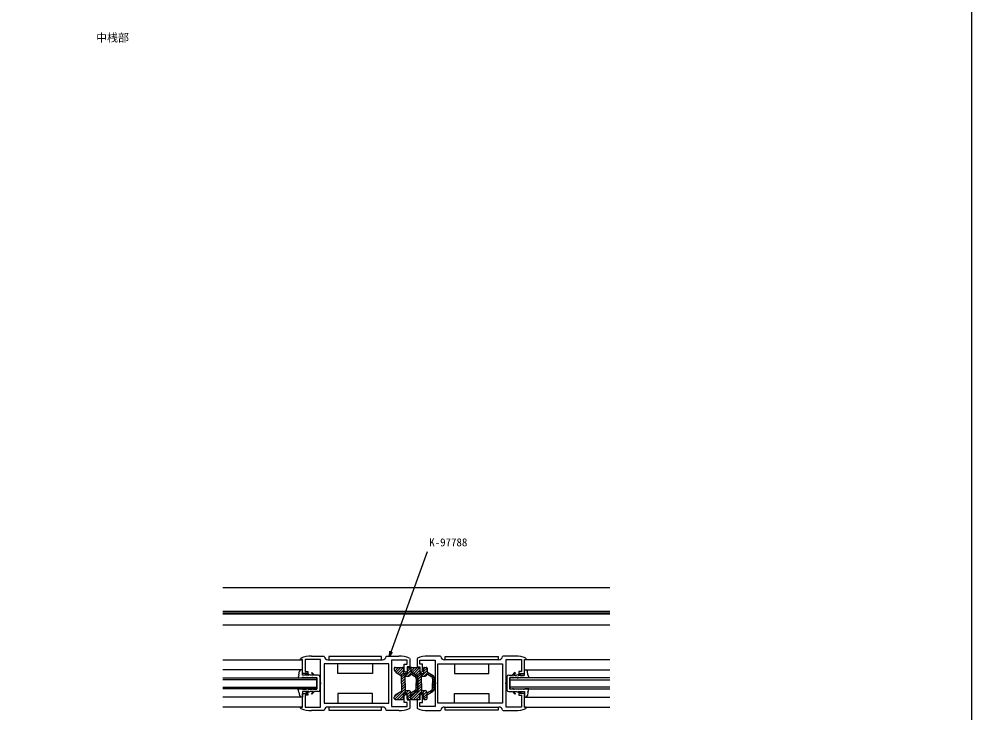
# Model space of a CAD drawing. Units: millimetres, scale not verified. Extents: x -437 to 438, y -681 to 679.
# Drawn here: x -85 to 438, y -126 to 255 of the extents above; entities that cross this region are included whole.
import ezdxf
from ezdxf.enums import TextEntityAlignment as Align

# ---------------------------------------------------------------- set-up
doc = ezdxf.new("R2010")
doc.units = ezdxf.units.MM
doc.header["$LTSCALE"] = 4
for name, color, linetype in [('0-1_USER1', 3, 'Continuous'), ('0-2_YKK_11', 7, 'Continuous'), ('0-3_YKK_12', 2, 'Continuous'), ('0-4_YKK_13', 4, 'Continuous'), ('0-6_YKK_D', 6, 'Continuous'), ('0-7_YKK_ZWAK', 7, 'Continuous')]:
    doc.layers.add(name, color=color, linetype=linetype)
doc.styles.add('ＭＳ ゴシック', font='')
doc.styles.get('ＭＳ ゴシック').set_extended_font_data('MS Gothic')

msp = doc.modelspace()

# ---------------------------------------------------------------- linework, layer by layer
at = {"layer": '0-2_YKK_11'}
for p, q in [((84.3, -96.9), (114.3, -96.9)), ((178.3, -96.9), (148.3, -96.9)), ((114.3, -122.9), (84.3, -122.9)), ((148.3, -122.9), (178.3, -122.9))]:
    msp.add_line(p, q, dxfattribs=at)
for points in [[(69.484, -123.726), (69.3, -123.45), (69.3, -123), (70.3, -123), (70.3, -115.4), (73.3, -115.4), (73.3, -116.4), (71.8, -116.4), (71.8, -123), (80.3, -123), (80.3, -110.358), (80.42, -110.175), (80.42, -109.625), (80.3, -109.442), (80.3, -96.8), (71.8, -96.8), (71.8, -103.4), (73.3, -103.4), (73.3, -104.4), (70.3, -104.4), (70.3, -96.8), (69.3, -96.8), (69.3, -96.35), (69.484, -96.073)], [(75.3, -94.9), (82.02, -94.9), (82.317, -95.161)], [(116.283, -95.161), (116.58, -94.9), (123.3, -94.9)], [(129.116, -96.074), (129.3, -96.35), (129.3, -100.9), (127.8, -100.9), (127.8, -103.15), (127.05, -103.9), (126.3, -103.15), (126.3, -99.4), (127.8, -99.4), (127.8, -97.1), (119.3, -97.1), (119.3, -109.442), (119.18, -109.625), (119.18, -110.175), (119.3, -110.358), (119.3, -122.7), (127.8, -122.7), (127.8, -120.4), (126.3, -120.4), (126.3, -116.65), (127.05, -115.9), (127.8, -116.65), (127.8, -118.9), (129.3, -118.9), (129.3, -123.45), (129.116, -123.727)], [(133.484, -96.074), (133.3, -96.35), (133.3, -100.9), (134.8, -100.9), (134.8, -103.15), (135.55, -103.9), (136.3, -103.15), (136.3, -99.4), (134.8, -99.4), (134.8, -97.1), (143.3, -97.1), (143.3, -109.442), (143.42, -109.625), (143.42, -110.175), (143.3, -110.358), (143.3, -122.7), (134.8, -122.7), (134.8, -120.4), (136.3, -120.4), (136.3, -116.65), (135.55, -115.9), (134.8, -116.65), (134.8, -118.9), (133.3, -118.9), (133.3, -123.45), (133.484, -123.727)], [(146.317, -95.161), (146.02, -94.9), (139.3, -94.9)], [(187.3, -94.9), (180.58, -94.9), (180.283, -95.161)], [(193.116, -123.726), (193.3, -123.45), (193.3, -123), (192.3, -123), (192.3, -115.4), (189.3, -115.4), (189.3, -116.4), (190.8, -116.4), (190.8, -123), (182.3, -123), (182.3, -110.358), (182.18, -110.175), (182.18, -109.625), (182.3, -109.442), (182.3, -96.8), (190.8, -96.8), (190.8, -103.4), (189.3, -103.4), (189.3, -104.4), (192.3, -104.4), (192.3, -96.8), (193.3, -96.8), (193.3, -96.35), (193.116, -96.073)], [(82.317, -124.639), (82.02, -124.9), (75.3, -124.9)], [(123.3, -124.9), (116.58, -124.9), (116.283, -124.639)], [(139.3, -124.9), (146.02, -124.9), (146.317, -124.639)], [(180.283, -124.639), (180.58, -124.9), (187.3, -124.9)]]:
    msp.add_lwpolyline(points, dxfattribs=at)
for points in [[(117.8, -99.1), (82.3, -99.1), (82.3, -120.7), (117.8, -120.7)], [(144.8, -99.1), (180.3, -99.1), (180.3, -120.7), (144.8, -120.7)]]:
    msp.add_lwpolyline(points, close=True, dxfattribs=at)
for centre, radius, start, end in [((75.299, -109.9), 15, 89.99787, 112.81242), ((84.3, -94.9), 2, 187.49516, 270.00022), ((114.3, -94.9), 2, 270.0003, 352.50484), ((123.3, -109.9), 15, 67.18506, 89.9999), ((139.3, -109.9), 15, 90.0001, 112.81494), ((148.3, -94.9), 2, 187.49516, 269.9997), ((178.3, -94.9), 2, 269.99978, 352.50484), ((187.301, -109.9), 15, 67.18758, 90.00213), ((75.3, -109.9), 15, 247.18496, 269.99997), ((84.3, -124.9), 2, 89.99961, 172.50593), ((114.3, -124.9), 2, 7.49402, 89.99989), ((123.301, -109.9), 15, 269.99762, 292.812), ((139.299, -109.9), 15, 247.188, 270.00238), ((148.3, -124.9), 2, 90.00011, 172.50598), ((178.3, -124.9), 2, 7.49407, 90.00039), ((187.3, -109.9), 15, 270.00003, 292.81504)]:
    msp.add_arc(centre, radius, start, end, dxfattribs=at)
at = {"layer": '0-3_YKK_12'}
for p, q in [((239.327, -57.4), (26.647, -57.4)), ((239.327, -70.4), (26.647, -70.4)), ((239.327, -71.4), (26.647, -71.4)), ((239.327, -71.9), (26.647, -71.9)), ((239.327, -77.9), (26.647, -77.9)), ((26.647, -96.907), (70.233, -96.907)), ((239.327, -96.907), (192.367, -96.907)), ((70.303, -102.4), (26.647, -102.4)), ((192.297, -102.4), (239.327, -102.4)), ((26.647, -106.9), (78.303, -106.9)), ((78.303, -107.9), (26.647, -107.9)), ((78.303, -106.9), (78.303, -112.9)), ((239.327, -106.9), (184.297, -106.9)), ((184.297, -106.9), (184.297, -112.9)), ((184.297, -107.9), (239.327, -107.9)), ((26.647, -111.9), (78.303, -111.9)), ((78.303, -112.9), (26.647, -112.9)), ((239.327, -111.9), (184.297, -111.9)), ((184.297, -112.9), (239.327, -112.9)), ((70.3, -117.4), (26.647, -117.4)), ((192.3, -117.4), (239.327, -117.4)), ((70.221, -122.907), (26.647, -122.907)), ((192.379, -122.907), (239.327, -122.907))]:
    msp.add_line(p, q, dxfattribs=at)
at = {"layer": '0-4_YKK_13'}
for p, q in [((68.364, -105.147), (68.658, -103.227)), ((70.3, -102.4), (69.643, -102.4)), ((70.303, -105.35), (70.3, -102.4)), ((71.88, -104.592), (72.087, -104.381)), ((71.88, -104.592), (73.803, -105.35)), ((74.645, -105.35), (72.088, -104.381)), ((75.203, -104.18), (75.483, -103.9)), ((75.203, -104.18), (76.303, -105.35)), ((76.852, -105.35), (75.486, -103.897)), ((120.8, -101.6), (120.8, -102.236)), ((121.019, -103.146), (123.065, -101.1)), ((121.3, -101.1), (125.3, -101.1)), ((121.684, -103.896), (124.479, -101.1)), ((121.8, -103.968), (124.8, -105.7)), ((122.577, -104.417), (125.697, -101.297)), ((123.474, -104.934), (125.8, -102.608)), ((124.37, -105.452), (125.8, -104.022)), ((124.8, -107.85), (129.8, -102.85)), ((124.8, -106.436), (126.836, -104.4)), ((125.8, -101.6), (125.8, -104.4)), ((125.8, -104.4), (127.8, -104.4)), ((126.8, -109.9), (126.8, -104.4)), ((127.8, -102.022), (128.722, -101.1)), ((127.8, -103.436), (129.779, -101.457)), ((127.8, -101.6), (127.8, -104.4)), ((128.165, -105.9), (130.227, -103.838)), ((128.3, -101.1), (129.3, -101.1)), ((129.8, -101.6), (129.8, -103.591)), ((129.8, -101.6), (129.8, -102.236)), ((129.8, -103.591), (132.8, -105.323)), ((129.8, -104.745), (132.05, -106.044)), ((129.8, -104.745), (129.8, -104.9)), ((130.019, -103.146), (132.065, -101.1)), ((130.3, -101.1), (134.3, -101.1)), ((130.392, -105.087), (131.124, -104.355)), ((130.684, -103.896), (133.479, -101.1)), ((130.8, -103.968), (133.8, -105.7)), ((131.577, -104.417), (134.697, -101.297)), ((132.474, -104.934), (134.8, -102.608)), ((133.37, -105.452), (134.8, -104.022)), ((133.8, -107.85), (138.8, -102.85)), ((133.8, -106.436), (135.836, -104.4)), ((134.8, -101.6), (134.8, -104.4)), ((134.8, -104.4), (136.8, -104.4)), ((135.8, -109.9), (135.8, -104.4)), ((136.8, -102.022), (137.722, -101.1)), ((136.8, -103.436), (138.779, -101.457)), ((136.8, -101.6), (136.8, -104.4)), ((137.165, -105.9), (139.227, -103.838)), ((137.3, -101.1), (138.3, -101.1)), ((138.8, -101.6), (138.8, -103.591)), ((138.8, -103.591), (141.8, -105.323)), ((138.8, -104.745), (141.05, -106.044)), ((138.8, -104.745), (138.8, -104.9)), ((139.392, -105.087), (140.124, -104.355)), ((185.748, -105.35), (187.114, -103.897)), ((187.397, -104.18), (186.297, -105.35)), ((187.397, -104.18), (187.117, -103.9)), ((187.955, -105.35), (190.512, -104.381)), ((190.72, -104.592), (188.797, -105.35)), ((190.72, -104.592), (190.513, -104.381)), ((192.297, -105.35), (192.3, -102.4)), ((192.3, -102.4), (192.957, -102.4)), ((194.236, -105.147), (193.942, -103.227)), ((67.803, -106.9), (70.046, -106.9)), ((73.803, -105.35), (70.303, -105.35)), ((70.803, -106.65), (72.535, -106.65)), ((73.535, -106.9), (72.535, -106.65)), ((74.303, -106.9), (73.303, -106.65)), ((73.303, -106.65), (75.615, -106.65)), ((74.303, -106.9), (73.535, -106.9)), ((76.303, -105.35), (74.645, -105.35)), ((76.315, -106.9), (75.615, -106.65)), ((76.103, -106.65), (78.303, -106.65)), ((78.903, -105.35), (76.852, -105.35)), ((78.303, -113.15), (78.303, -106.65)), ((79.903, -106.35), (79.903, -113.45)), ((124.8, -109.9), (124.8, -105.7)), ((124.8, -109.265), (126.8, -107.264)), ((124.8, -110.679), (126.8, -108.678)), ((124.8, -109.9), (124.8, -114.1)), ((126.8, -105.9), (128.8, -105.9)), ((126.8, -109.9), (126.8, -115.4)), ((131.289, -105.605), (132.02, -104.873)), ((132.185, -106.122), (132.914, -105.394)), ((132.753, -106.968), (133.579, -106.142)), ((132.8, -108.335), (133.8, -107.336)), ((132.8, -107.343), (132.8, -109.9)), ((132.8, -109.75), (133.8, -108.75)), ((132.8, -112.457), (132.8, -109.9)), ((133.8, -109.9), (133.8, -105.7)), ((133.8, -107.055), (133.8, -109.9)), ((133.8, -109.265), (135.8, -107.264)), ((133.8, -110.679), (135.8, -108.678)), ((133.8, -112.745), (133.8, -109.9)), ((133.8, -109.9), (133.8, -114.1)), ((135.8, -105.9), (137.8, -105.9)), ((135.8, -109.9), (135.8, -115.4)), ((140.289, -105.605), (141.02, -104.873)), ((141.185, -106.122), (141.914, -105.394)), ((141.753, -106.968), (142.579, -106.142)), ((141.8, -108.335), (142.8, -107.336)), ((141.8, -107.343), (141.8, -109.9)), ((141.8, -109.75), (142.8, -108.75)), ((141.8, -112.457), (141.8, -109.9)), ((142.8, -107.055), (142.8, -109.9)), ((142.8, -112.745), (142.8, -109.9)), ((182.697, -106.35), (182.697, -113.45)), ((183.697, -105.35), (185.748, -105.35)), ((184.297, -113.15), (184.297, -106.65)), ((186.497, -106.65), (184.297, -106.65)), ((186.285, -106.9), (186.985, -106.65)), ((186.297, -105.35), (187.955, -105.35)), ((189.297, -106.65), (186.985, -106.65)), ((188.297, -106.9), (189.297, -106.65)), ((188.297, -106.9), (189.065, -106.9)), ((188.797, -105.35), (192.297, -105.35)), ((189.065, -106.9), (190.065, -106.65)), ((191.797, -106.65), (190.065, -106.65)), ((194.797, -106.9), (192.554, -106.9)), ((67.803, -112.9), (70.046, -112.9)), ((68.364, -114.653), (68.658, -116.573)), ((70.303, -114.45), (70.3, -117.4)), ((73.803, -114.45), (70.303, -114.45)), ((70.803, -113.15), (72.535, -113.15)), ((71.88, -115.209), (73.804, -114.45)), ((71.88, -115.209), (72.088, -115.419)), ((74.645, -114.45), (72.088, -115.419)), ((73.535, -112.9), (72.535, -113.15)), ((74.303, -112.9), (73.303, -113.15)), ((73.303, -113.15), (75.615, -113.15)), ((74.303, -112.9), (73.535, -112.9)), ((76.303, -114.45), (74.645, -114.45)), ((75.203, -115.62), (76.303, -114.45)), ((76.852, -114.45), (75.486, -115.903)), ((76.315, -112.9), (75.615, -113.15)), ((76.103, -113.15), (78.303, -113.15)), ((78.903, -114.45), (76.852, -114.45)), ((120.801, -117.506), (123.398, -114.91)), ((121.075, -118.647), (126.8, -112.921)), ((121.8, -115.832), (124.8, -114.1)), ((122.436, -118.7), (127.236, -113.9)), ((124.8, -112.093), (126.8, -110.093)), ((124.8, -113.507), (126.8, -111.507)), ((126.8, -113.9), (128.8, -113.9)), ((127.15, -115.4), (128.65, -113.9)), ((127.8, -116.164), (129.627, -114.337)), ((127.8, -117.578), (131.039, -114.34)), ((129.8, -115.055), (132.05, -113.756)), ((129.8, -116.209), (132.8, -114.477)), ((129.8, -115.055), (129.8, -114.9)), ((129.801, -117.506), (132.398, -114.91)), ((130.075, -118.647), (135.8, -112.921)), ((130.8, -115.832), (133.8, -114.1)), ((131.436, -118.7), (136.236, -113.9)), ((131.654, -115.139), (133.782, -113.011)), ((132.795, -112.583), (133.8, -111.578)), ((132.8, -111.164), (133.8, -110.164)), ((133.8, -112.093), (135.8, -110.093)), ((133.8, -113.507), (135.8, -111.507)), ((135.8, -113.9), (137.8, -113.9)), ((136.15, -115.4), (137.65, -113.9)), ((136.8, -116.164), (138.627, -114.337)), ((136.8, -117.578), (140.039, -114.34)), ((138.8, -115.055), (141.05, -113.756)), ((138.8, -116.209), (141.8, -114.477)), ((138.8, -115.055), (138.8, -114.9)), ((140.654, -115.139), (142.782, -113.011)), ((141.795, -112.583), (142.8, -111.578)), ((141.8, -111.164), (142.8, -110.164)), ((183.697, -114.45), (185.748, -114.45)), ((186.497, -113.15), (184.297, -113.15)), ((185.748, -114.45), (187.114, -115.903)), ((186.285, -112.9), (186.985, -113.15)), ((187.397, -115.62), (186.297, -114.45)), ((186.297, -114.45), (187.955, -114.45)), ((189.297, -113.15), (186.985, -113.15)), ((187.955, -114.45), (190.512, -115.419)), ((188.297, -112.9), (189.065, -112.9)), ((188.297, -112.9), (189.297, -113.15)), ((190.72, -115.209), (188.796, -114.45)), ((188.797, -114.45), (192.297, -114.45)), ((189.065, -112.9), (190.065, -113.15)), ((191.797, -113.15), (190.065, -113.15)), ((190.72, -115.209), (190.512, -115.419)), ((192.297, -114.45), (192.3, -117.4)), ((194.797, -112.9), (192.554, -112.9)), ((194.236, -114.653), (193.942, -116.573)), ((70.3, -117.4), (69.643, -117.4)), ((75.203, -115.62), (75.483, -115.9)), ((120.8, -118.2), (120.8, -117.564)), ((121.3, -118.7), (125.3, -118.7)), ((123.85, -118.7), (125.8, -116.75)), ((125.264, -118.7), (125.8, -118.164)), ((125.8, -115.4), (127.8, -115.4)), ((125.8, -118.2), (125.8, -115.4)), ((127.8, -118.2), (127.8, -115.4)), ((128.124, -118.668), (129.8, -116.993)), ((128.3, -118.7), (129.3, -118.7)), ((129.8, -118.2), (129.8, -116.209)), ((129.8, -118.2), (129.8, -117.564)), ((130.3, -118.7), (134.3, -118.7)), ((132.85, -118.7), (134.8, -116.75)), ((134.264, -118.7), (134.8, -118.164)), ((134.8, -115.4), (136.8, -115.4)), ((134.8, -118.2), (134.8, -115.4)), ((136.8, -118.2), (136.8, -115.4)), ((137.124, -118.668), (138.8, -116.993)), ((137.3, -118.7), (138.3, -118.7)), ((138.8, -118.2), (138.8, -116.209)), ((187.397, -115.62), (187.117, -115.9)), ((192.3, -117.4), (192.957, -117.4))]:
    msp.add_line(p, q, dxfattribs=at)
for points in [[(84.8, -96.9), (113.8, -96.9), (113.8, -95.1), (84.8, -95.1)], [(177.803, -96.9), (148.803, -96.9), (148.803, -95.1), (177.803, -95.1)], [(84.8, -124.7), (113.8, -124.7), (113.8, -122.9), (84.8, -122.9)], [(177.803, -124.7), (148.803, -124.7), (148.803, -122.9), (177.803, -122.9)]]:
    msp.add_lwpolyline(points, close=True, dxfattribs=at)
for points in [[(108.8, -99.1), (108.8, -104.4), (89.8, -104.4), (89.8, -99.1)], [(153.803, -99.1), (153.803, -104.4), (172.803, -104.4), (172.803, -99.1)], [(68.364, -105.147), (68.122, -106.037), (67.803, -106.9)], [(76.315, -106.9), (76.803, -106.9), (76.103, -106.65)], [(186.285, -106.9), (185.797, -106.9), (186.497, -106.65)], [(194.236, -105.147), (194.478, -106.037), (194.797, -106.9)], [(68.364, -114.653), (68.122, -113.763), (67.803, -112.9)], [(76.315, -112.9), (76.803, -112.9), (76.103, -113.15)], [(186.285, -112.9), (185.797, -112.9), (186.497, -113.15)], [(194.236, -114.653), (194.478, -113.763), (194.797, -112.9)], [(108.8, -120.7), (108.8, -115.4), (89.8, -115.4), (89.8, -120.7)], [(153.803, -120.7), (153.803, -115.4), (172.803, -115.4), (172.803, -120.7)]]:
    msp.add_lwpolyline(points, dxfattribs=at)
for centre, radius, start, end in [((69.643, -103.4), 1, 89.99913, 170.05001), ((121.3, -101.6), 0.5, 90, 180), ((122.8, -102.236), 2, 180, 240.00029), ((125.3, -101.6), 0.5, 0, 90), ((128.3, -101.6), 0.5, 90, 180), ((129.3, -101.6), 0.5, 0, 90), ((130.3, -101.6), 0.5, 90, 180), ((131.8, -102.236), 2, 180, 240.00029), ((134.3, -101.6), 0.5, 0, 90), ((137.3, -101.6), 0.5, 90, 180), ((138.3, -101.6), 0.5, 0, 90), ((192.957, -103.4), 1, 9.94999, 90.00087), ((70.801, -107.914), 1.264, 89.87098, 126.64953), ((78.903, -106.35), 1, 0.00087, 89.99913), ((128.8, -104.9), 1, 270, 359.99913), ((131.3, -107.343), 1.5, 0, 60.00844), ((131.8, -107.055), 2, 0, 59.99985), ((137.8, -104.9), 1, 270, 359.99913), ((140.3, -107.343), 1.5, 0, 60.00844), ((140.8, -107.055), 2, 0, 59.99985), ((183.697, -106.35), 1, 90.00087, 179.99913), ((191.799, -107.914), 1.264, 53.35047, 90.12902), ((70.801, -111.885), 1.264, 233.35074, 270.12928), ((78.903, -113.45), 1, 270.00087, 0), ((128.8, -114.9), 1, 0, 90), ((131.3, -112.457), 1.5, 299.99906, 0), ((131.8, -112.745), 2, 300.0008, 0), ((137.8, -114.9), 1, 0, 90), ((140.3, -112.457), 1.5, 299.99906, 0), ((140.8, -112.745), 2, 300.0008, 0), ((183.697, -113.45), 1, 180, 269.99913), ((191.799, -111.885), 1.264, 269.87072, 306.64926), ((69.643, -116.4), 1, 189.94999, 270.00087), ((122.8, -117.564), 2, 120.00533, 180), ((121.3, -118.2), 0.5, 180, 270.02798), ((125.3, -118.2), 0.5, 270.02798, 0), ((128.3, -118.2), 0.5, 180, 270.02798), ((129.3, -118.2), 0.5, 270.02798, 0), ((131.8, -117.564), 2, 120.00533, 180), ((130.3, -118.2), 0.5, 180, 270.02798), ((134.3, -118.2), 0.5, 270.02798, 0), ((137.3, -118.2), 0.5, 180, 270.02798), ((138.3, -118.2), 0.5, 270.02798, 0), ((192.957, -116.4), 1, 269.99913, 350.05001)]:
    msp.add_arc(centre, radius, start, end, dxfattribs=at)
at = {"layer": '0-6_YKK_D'}
for points in [[(118.146, -94.9), (119.02, -92.504), (139.126, -37.4)], [(119.661, -92.739), (118.146, -94.9), (118.378, -92.27)]]:
    msp.add_lwpolyline(points, dxfattribs=at)
at = {"layer": '0-7_YKK_ZWAK'}
msp.add_lwpolyline([(-436.7, -681.4), (438.3, -681.4), (438.3, 643.6)], dxfattribs=at)

# ---------------------------------------------------------------- texts
at = {"layer": '0-1_USER1', "style": 'ＭＳ ゴシック'}
msp.add_text('中桟部', height=4.399, dxfattribs=at).set_placement((-43.081, 241.447), align=Align.BOTTOM_LEFT)
at = {"layer": '0-6_YKK_D', "style": 'ＭＳ ゴシック'}
msp.add_text('K-97788', height=4.399, dxfattribs=at).set_placement((140.012, -35.9), align=Align.BOTTOM_LEFT)

doc.saveas('drawing.dxf')
